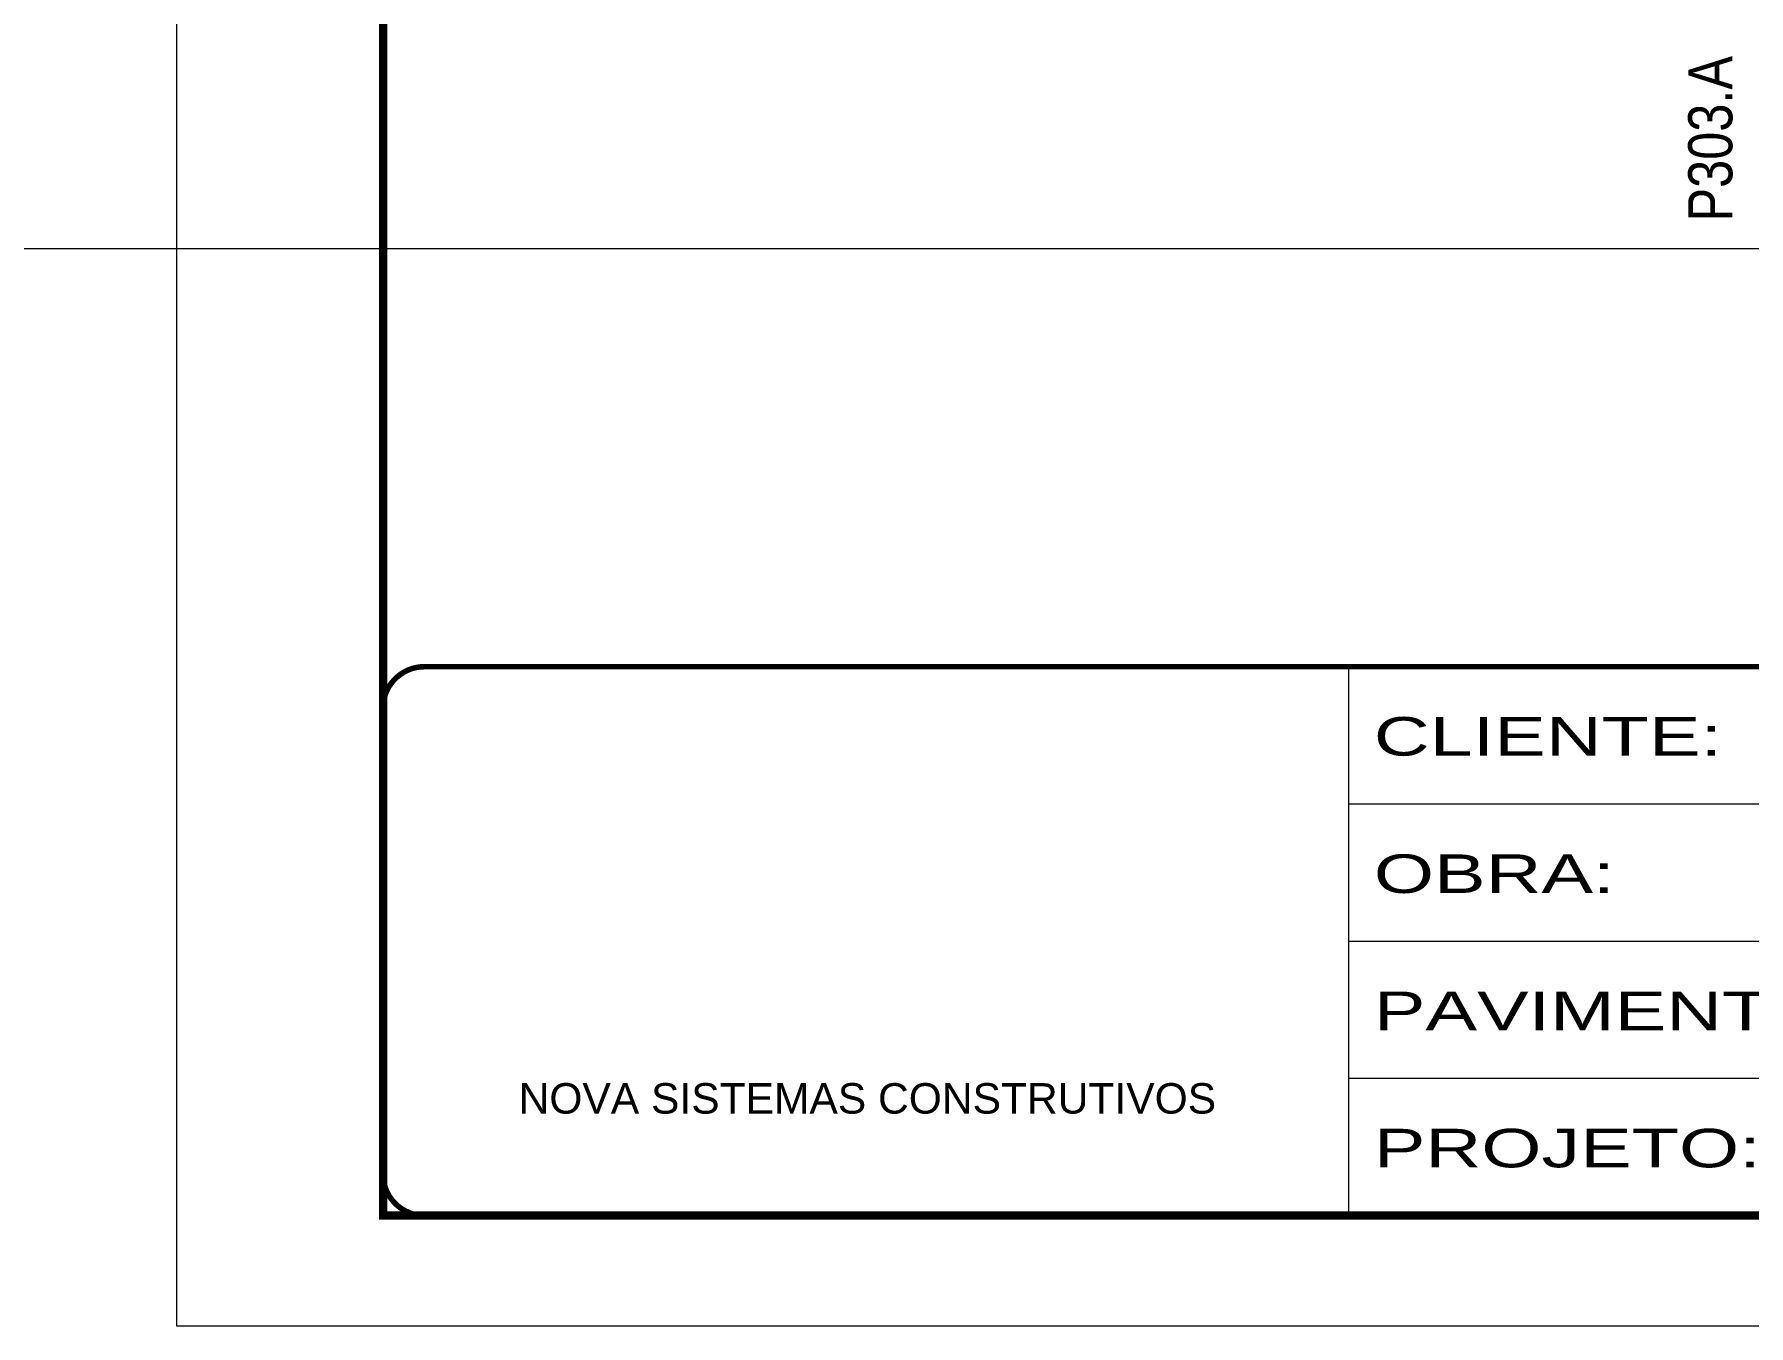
# Model space of a CAD drawing. Extents: x 2282 to 12463, y 760 to 16806.
# Drawn here: x 6017 to 6639, y 13394 to 13863 of the extents above; entities that cross this region are included whole.
import ezdxf

# ---------------------------------------------------------------- set-up
doc = ezdxf.new("R2010")
doc.units = 0
doc.linetypes.add('CONTINUO', pattern=[0])
doc.linetypes.add('DASHED', pattern=[0.75, 0.5, -0.25])
for name, color, linetype, lineweight in [('CARIMBO', 255, 'Continuous', 9), ('Folhas', 255, 'Continuous', 9), ('SARRAFO DE PRESSAO', 251, 'DASHED', 9)]:
    doc.layers.add(name, color=color, linetype=linetype, lineweight=lineweight)
doc.layers.add('NOMENCLATURA', color=7, linetype='Continuous')
doc.styles.add('ARIAL', font='arial.ttf')
doc.styles.add('ARIAL_NARROW', font='ARIALN.TTF', dxfattribs={"height": 0.2})
doc.styles.add('Tecnologia', font='')
doc.styles.get('Tecnologia').set_extended_font_data('Forgotten Futurist')

# ---------------------------------------------------------------- blocks, each defined once
blk = doc.blocks.new('9999999999')
at = {"color": 30, "linetype": 'CONTINUO'}
for p, q in [((98564.56, 34230.21), (98564.56, 34429.45)), ((98564.56, 34379.64), (99583.98, 34379.64)), ((98564.56, 34329.83), (99487.98, 34329.83)), ((98564.56, 34280.02), (99487.98, 34280.02))]:
    blk.add_line(p, q, dxfattribs=at)
at = {"color": 30, "linetype": 'CONTINUO', "const_width": 2}
blk.add_lwpolyline([(99583.98, 34230.21), (99583.98, 34414.45, 0.414214), (99568.98, 34429.45), (98228.98, 34429.45, 0.414214), (98213.98, 34414.45), (98213.98, 34245.21, 0.414214), (98228.98, 34230.21), (99583.98, 34230.21)], format="xyb", dxfattribs=at)
at = {"layer": 'Folhas'}
blk.add_lwpolyline([(98138.98, 34190.21), (99623.98, 34190.21), (99623.98, 35240.21), (98138.98, 35240.21)], close=True, dxfattribs=at)
at = {"layer": 'Folhas', "color": 30, "const_width": 3}
blk.add_lwpolyline([(98213.98, 34230.21), (99583.98, 34230.21), (99583.98, 35200.21), (98213.98, 35200.21)], close=True, dxfattribs=at)
at = {"color": 7, "linetype": 'Continuous', "ltscale": 5, "style": 'ARIAL'}
blk.add_text('NOVA SISTEMAS CONSTRUTIVOS', height=11.0592, dxfattribs=at).set_placement((98263.19, 34267.21))
at = {"layer": 'Folhas', "color": 7, "style": 'Tecnologia', "width": 1.5}
for s, p in [('CLIENTE:', (98573.65, 34397.17)), ('OBRA:', (98573.65, 34347.31)), ('PAVIMENTO:', (98573.65, 34297.5)), ('PROJETO:', (98573.65, 34247.69))]:
    blk.add_text(s, height=14, dxfattribs=at).set_placement(p)

msp = doc.modelspace()

# ---------------------------------------------------------------- linework, layer by layer
at = {"layer": 'CARIMBO', "color": 3}
msp.add_line((2282.39, 13785.07), (9611.68, 13785.07), dxfattribs=at)

# ---------------------------------------------------------------- block references
at = {"layer": 'SARRAFO DE PRESSAO', "color": 6, "linetype": 'ByBlock'}
msp.add_blockref('9999999999', (-92070.59, -20796.22), dxfattribs=at)

# ---------------------------------------------------------------- texts
at = {"layer": 'NOMENCLATURA', "style": 'ARIAL_NARROW'}
msp.add_text('P303.A', height=16, rotation=90, dxfattribs=at).set_placement((6633.19, 13794.84))

doc.saveas('drawing.dxf')
